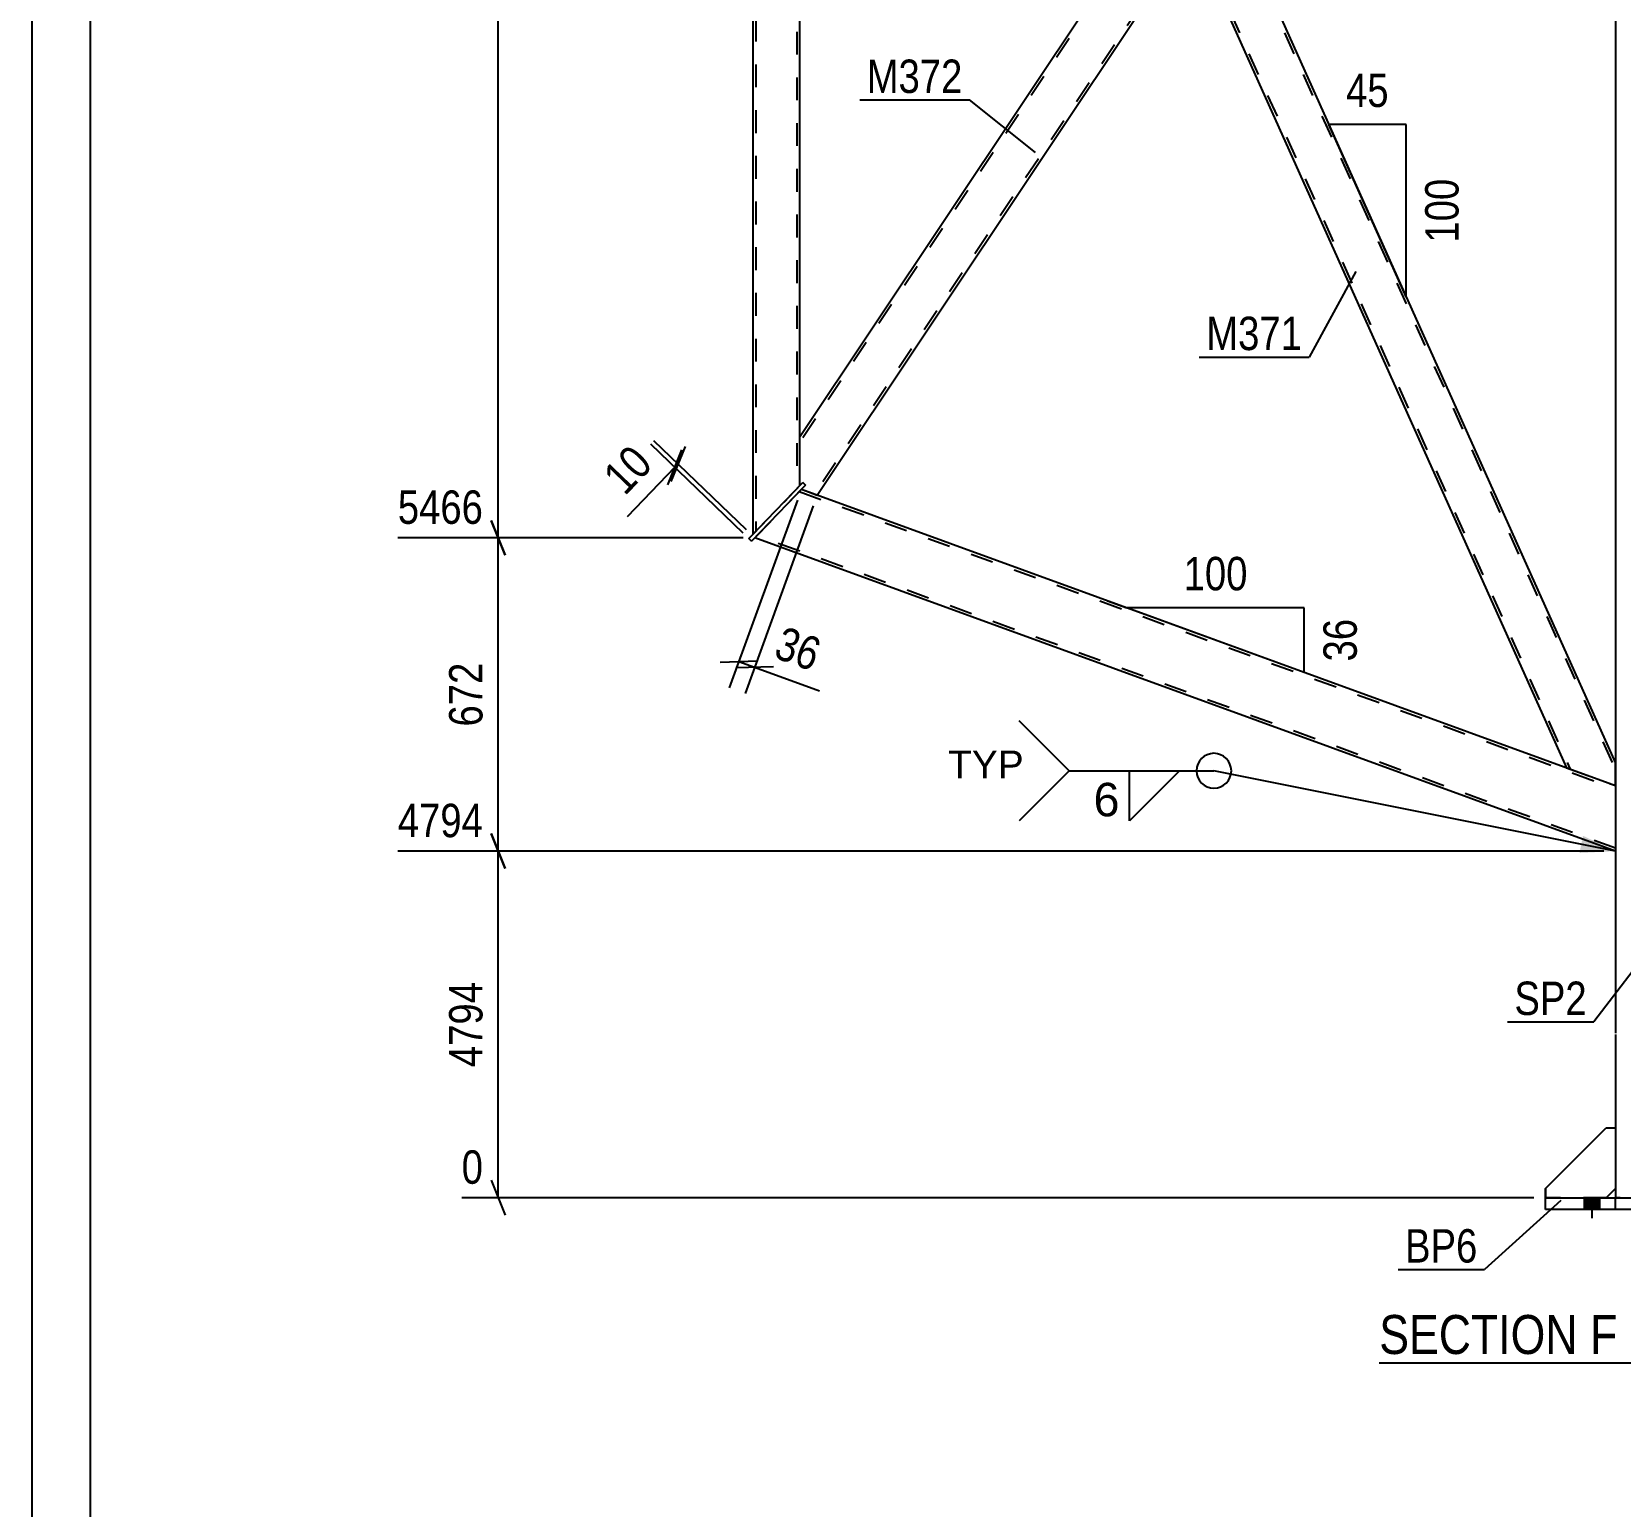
# Model space of a CAD drawing. Header units: millimetres. Extents: x 0 to 841, y 0 to 594.
# Drawn here: x 0 to 136.3, y 299.9 to 426.4 of the extents above; entities that cross this region are included whole.
import ezdxf

# ---------------------------------------------------------------- set-up
doc = ezdxf.new("R2010")
doc.units = ezdxf.units.MM
doc.linetypes.add('DXK_LINE_DOT2', pattern=[3.9198, 1.9599, -1.9599])
doc.styles.add('Arial', font='arial.ttf', dxfattribs={"height": 0.2})
doc.styles.add('Arial Narrow', font='ARIALN.TTF', dxfattribs={"height": 0.2})

# ---------------------------------------------------------------- blocks, each defined once
blk = doc.blocks.new('Unknown-682348010-22620')
at = {"color": 5, "linetype": 'Continuous'}
for p, q in [((0, 594), (0, 0)), ((5, 589), (5, 5))]:
    blk.add_line(p, q, dxfattribs=at)
blk = doc.blocks.new('Unknown-682348010-12 - 18049')
at = {"color": 6, "linetype": 'Continuous'}
blk.add_line((115.59, 312.22), (141.74, 312.22), dxfattribs=at)
at = {"color": 0, "linetype": 'Continuous'}
for points in [[(132.63, 312.97), (132.63, 316.47), (115.59, 316.47), (115.59, 312.97)], [(136.02, 312.97), (136.02, 316.47), (133.68, 316.47), (133.68, 312.97)], [(138.35, 312.97), (138.35, 316.47), (137.07, 316.47), (137.07, 312.97)], [(141.74, 312.97), (141.74, 316.47), (139.4, 316.47), (139.4, 312.97)]]:
    blk.add_wipeout(points, dxfattribs=at)
at = {"color": 7, "linetype": 'Continuous', "style": 'Arial Narrow'}
for s, p in [('SECTION', (115.59, 312.97)), ('F', (133.68, 312.97)), ('F', (139.4, 312.97)), ('-', (137.07, 312.97))]:
    blk.add_text(s, height=3.34, dxfattribs=at).set_placement(p)
blk = doc.blocks.new('Part-682348010-18115 - 18049')
at = {"color": 2, "linetype": 'Continuous'}
for p, q in [((61.52, 382.89), (66.14, 387.7)), ((61.75, 382.67), (66.37, 387.48)), ((66.37, 387.48), (66.14, 387.7)), ((61.75, 382.67), (61.52, 382.89))]:
    blk.add_line(p, q, dxfattribs=at)
blk = doc.blocks.new('Part-682348010-18060 - 18049')
at = {"color": 2, "linetype": 'Continuous'}
for p, q in [((129.86, 326.37), (161.86, 326.37)), ((129.86, 325.37), (129.86, 326.37)), ((135.86, 325.37), (135.86, 326.37)), ((155.86, 325.37), (155.86, 326.37)), ((161.86, 325.37), (161.86, 326.37)), ((161.86, 325.37), (129.86, 325.37))]:
    blk.add_line(p, q, dxfattribs=at)
blk = doc.blocks.new('Part-682348010-18116 - 18049')
at = {"color": 2, "linetype": 'Continuous'}
for p, q in [((135.86, 495.96), (135.86, 340.47)), ((135.86, 340.37), (135.86, 332.37)), ((135.86, 327.17), (135.86, 326.37))]:
    blk.add_line(p, q, dxfattribs=at)
at = {"color": 7, "linetype": 'DXK_LINE_DOT2'}
for p, q in [((135.86, 332.37), (135.86, 327.17)), ((155.86, 326.37), (135.86, 326.37))]:
    blk.add_line(p, q, dxfattribs=at)
blk = doc.blocks.new('Part-682348010-18117 - 18049')
at = {"color": 2, "linetype": 'Continuous'}
for p, q in [((61.86, 521.89), (61.86, 383.25)), ((65.86, 509.7), (65.86, 391.55))]:
    blk.add_line(p, q, dxfattribs=at)
at = {"color": 7, "linetype": 'DXK_LINE_DOT2'}
for p, q in [((62.1, 521.55), (62.1, 383.5)), ((65.62, 516.52), (65.62, 387.16)), ((65.86, 391.55), (65.86, 387.41)), ((65.86, 387.41), (61.86, 383.25))]:
    blk.add_line(p, q, dxfattribs=at)
blk = doc.blocks.new('Part-682348010-18118 - 18049')
at = {"color": 7, "linetype": 'DXK_LINE_DOT2'}
for p, q in [((62.03, 382.96), (66.03, 387.12)), ((65.84, 386.93), (135.86, 361.45)), ((135.86, 356.34), (62.21, 383.15)), ((135.86, 361.71), (135.86, 356.09))]:
    blk.add_line(p, q, dxfattribs=at)
at = {"color": 2, "linetype": 'Continuous'}
for p, q in [((66.03, 387.12), (135.86, 361.71)), ((135.86, 356.09), (62.03, 382.96))]:
    blk.add_line(p, q, dxfattribs=at)
blk = doc.blocks.new('Part-682348010-18055 - 18049')
at = {"color": 2, "linetype": 'Continuous'}
for p, q in [((97.58, 439.08), (65.86, 391.55)), ((99.52, 434.78), (97.58, 439.08)), ((67.38, 386.63), (99.52, 434.78)), ((65.86, 391.55), (65.86, 387.41))]:
    blk.add_line(p, q, dxfattribs=at)
at = {"color": 7, "linetype": 'DXK_LINE_DOT2'}
for p, q in [((97.7, 438.82), (65.86, 391.12)), ((99.4, 435.03), (67.15, 386.71)), ((65.86, 387.41), (66.14, 387.7)), ((66.37, 387.48), (66.03, 387.12)), ((66.03, 387.12), (67.38, 386.63)), ((66.14, 387.7), (66.37, 387.48))]:
    blk.add_line(p, q, dxfattribs=at)
blk = doc.blocks.new('Part-682348010-18057 - 18049')
at = {"color": 7, "linetype": 'DXK_LINE_DOT2'}
for p, q in [((67.31, 515.65), (135.86, 363.04)), ((65.86, 510.29), (131.97, 363.12)), ((131.65, 363.24), (135.86, 361.71)), ((135.86, 361.71), (135.86, 363.63))]:
    blk.add_line(p, q, dxfattribs=at)
at = {"color": 2, "linetype": 'Continuous'}
for p, q in [((102.14, 438.7), (135.86, 363.63)), ((99.52, 434.78), (131.65, 363.24))]:
    blk.add_line(p, q, dxfattribs=at)
blk = doc.blocks.new('Part-682348010-18109 - 18049')
at = {"color": 7, "linetype": 'DXK_LINE_DOT2'}
for p, q in [((129.86, 327.17), (135.06, 332.37)), ((135.06, 332.37), (135.86, 332.37)), ((135.86, 332.37), (135.86, 327.17)), ((129.86, 326.37), (129.86, 327.17)), ((135.86, 327.17), (135.06, 326.37)), ((135.06, 326.37), (129.86, 326.37))]:
    blk.add_line(p, q, dxfattribs=at)
blk = doc.blocks.new('Part-682348010-18110 - 18049')
at = {"color": 2, "linetype": 'Continuous'}
for p, q in [((129.86, 327.17), (135.06, 332.37)), ((135.06, 332.37), (135.86, 332.37)), ((135.86, 332.37), (135.86, 327.17)), ((129.86, 327.17), (129.86, 326.37)), ((135.86, 327.17), (135.06, 326.37))]:
    blk.add_line(p, q, dxfattribs=at)
at = {"color": 7, "linetype": 'DXK_LINE_DOT2'}
blk.add_line((135.06, 326.37), (129.86, 326.37), dxfattribs=at)
blk = doc.blocks.new('Bolt-682348010-18137 - 18049')
at = {"linetype": 'Continuous'}
for points in [[(134.52, 326.37), (133.2, 326.37), (133.2, 325.37), (134.52, 325.37)], [(134.52, 326.37), (133.2, 326.37), (133.2, 325.37), (134.52, 325.37)], [(142.52, 326.37), (141.2, 326.37), (141.2, 325.37), (142.52, 325.37)], [(142.52, 326.37), (141.2, 326.37), (141.2, 325.37), (142.52, 325.37)], [(150.52, 326.37), (149.2, 326.37), (149.2, 325.37), (150.52, 325.37)], [(150.52, 326.37), (149.2, 326.37), (149.2, 325.37), (150.52, 325.37)], [(158.52, 326.37), (157.2, 326.37), (157.2, 325.37), (158.52, 325.37)], [(158.52, 326.37), (157.2, 326.37), (157.2, 325.37), (158.52, 325.37)]]:
    blk.add_hatch(color=1, dxfattribs=at).paths.add_polyline_path(points)
at = {"color": 1, "linetype": 'Continuous'}
for p, q in [((133.2, 325.37), (133.2, 326.37)), ((133.2, 325.37), (133.2, 326.37)), ((133.86, 324.61), (133.86, 326.37)), ((133.86, 324.61), (133.86, 326.37)), ((134.52, 325.37), (134.52, 326.37)), ((134.52, 325.37), (134.52, 326.37)), ((141.2, 325.37), (141.2, 326.37)), ((141.2, 325.37), (141.2, 326.37)), ((141.86, 324.61), (141.86, 326.37)), ((141.86, 324.61), (141.86, 326.37)), ((142.52, 325.37), (142.52, 326.37)), ((142.52, 325.37), (142.52, 326.37)), ((149.2, 325.37), (149.2, 326.37)), ((149.2, 325.37), (149.2, 326.37)), ((149.86, 324.61), (149.86, 326.37)), ((149.86, 324.61), (149.86, 326.37)), ((150.52, 325.37), (150.52, 326.37)), ((150.52, 325.37), (150.52, 326.37)), ((157.2, 325.37), (157.2, 326.37)), ((157.2, 325.37), (157.2, 326.37)), ((157.86, 324.61), (157.86, 326.37)), ((157.86, 324.61), (157.86, 326.37)), ((158.52, 325.37), (158.52, 326.37)), ((158.52, 325.37), (158.52, 326.37))]:
    blk.add_line(p, q, dxfattribs=at)
blk = doc.blocks.new('StraightDimension-682348010-34671 - 18049')
at = {"color": 7, "linetype": 'Continuous'}
for p, q in [((40.01, 382.96), (40.01, 521.89)), ((39.41, 384.46), (40.61, 381.46)), ((61.03, 382.96), (31.4, 382.96))]:
    blk.add_line(p, q, dxfattribs=at)
blk = doc.blocks.new('StraightDimension-682348010-34672 - 18049')
at = {"color": 7, "linetype": 'Continuous'}
for p, q in [((40.61, 381.46), (39.41, 384.46)), ((61.03, 382.96), (31.4, 382.96)), ((40.01, 356.09), (40.01, 382.96)), ((39.41, 357.59), (40.61, 354.59)), ((134.86, 356.09), (31.4, 356.09))]:
    blk.add_line(p, q, dxfattribs=at)
at = {"color": 0}
blk.add_wipeout([(39.26, 372.87), (35.06, 372.87), (35.06, 366.18), (39.26, 366.18)], dxfattribs=at)
at = {"color": 3, "style": 'Arial Narrow'}
blk.add_text('672', height=2.863, rotation=90.0002, dxfattribs=at).set_placement((38.66, 366.78))
at = {"color": 0, "linetype": 'Continuous'}
blk.add_wipeout([(39.31, 383.56), (39.31, 387.76), (30.8, 387.76), (30.8, 383.56)], dxfattribs=at)
at = {"color": 3, "linetype": 'Continuous', "style": 'Arial Narrow'}
blk.add_text('5466', height=2.863, dxfattribs=at).set_placement((31.4, 384.16))
blk = doc.blocks.new('StraightDimension-682348010-34673 - 18049')
at = {"color": 7, "linetype": 'Continuous'}
for p, q in [((40.61, 354.59), (39.41, 357.59)), ((134.86, 356.09), (31.4, 356.09)), ((40.01, 326.37), (40.01, 356.09)), ((39.41, 327.87), (40.61, 324.87)), ((128.86, 326.37), (36.88, 326.37))]:
    blk.add_line(p, q, dxfattribs=at)
at = {"color": 0}
blk.add_wipeout([(39.26, 345.49), (35.06, 345.49), (35.06, 336.97), (39.26, 336.97)], dxfattribs=at)
at = {"color": 3, "style": 'Arial Narrow'}
blk.add_text('4794', height=2.863, rotation=90.0002, dxfattribs=at).set_placement((38.66, 337.57))
at = {"color": 0, "linetype": 'Continuous'}
for points in [[(39.31, 356.69), (39.31, 360.89), (30.8, 360.89), (30.8, 356.69)], [(39.31, 326.97), (39.31, 331.17), (36.28, 331.17), (36.28, 326.97)]]:
    blk.add_wipeout(points, dxfattribs=at)
at = {"color": 3, "linetype": 'Continuous', "style": 'Arial Narrow'}
for s, height, p in [('4794', 2.863, (31.4, 357.29)), ('0', 2.86, (36.88, 327.57))]:
    blk.add_text(s, height=height, dxfattribs=at).set_placement(p)
blk = doc.blocks.new('AngleDimension-682348010-34945 - 18049')
at = {"color": 7, "linetype": 'Continuous'}
for p, q in [((112.97, 414.59), (111.25, 418.41)), ((117.89, 418.41), (111.25, 418.41)), ((117.89, 403.63), (111.25, 418.41)), ((117.89, 403.63), (117.89, 418.41))]:
    blk.add_line(p, q, dxfattribs=at)
at = {"color": 0}
for points in [[(117, 419.31), (117, 423.51), (112.14, 423.51), (112.14, 419.31)], [(122.99, 414.36), (118.79, 414.36), (118.79, 407.68), (122.99, 407.68)]]:
    blk.add_wipeout(points, dxfattribs=at)
at = {"color": 3, "style": 'Arial Narrow'}
blk.add_text('45', height=2.863, dxfattribs=at).set_placement((112.74, 419.91))
blk.add_text('100', height=2.863, rotation=90.0002, dxfattribs=at).set_placement((122.39, 408.28))
blk = doc.blocks.new('StraightDimension-682348010-35068 - 18049')
at = {"color": 7, "linetype": 'Continuous'}
for p, q in [((65.68, 386.18), (59.83, 370.1)), ((67.04, 385.69), (61.19, 369.6)), ((59.04, 372.3), (62.26, 372.4)), ((60.65, 372.35), (62.01, 371.86)), ((63.62, 371.91), (60.39, 371.81))]:
    blk.add_line(p, q, dxfattribs=at)
at = {"color": 0}
blk.add_wipeout([(67.32, 370.72), (68.76, 374.67), (64.2, 376.33), (62.76, 372.38)], dxfattribs=at)
at = {"color": 7, "linetype": 'Continuous'}
blk.add_line((62.01, 371.86), (67.56, 369.84), dxfattribs=at)
blk.add_line((62.01, 371.86), (67.56, 369.84), dxfattribs=at)
at = {"color": 3, "style": 'Arial Narrow'}
blk.add_text('36', height=2.863, rotation=-20.002, dxfattribs=at).set_placement((63.53, 372.74))
blk = doc.blocks.new('StraightDimension-682348010-35115 - 18049')
at = {"color": 7, "linetype": 'Continuous'}
for p, q in [((61.3, 383.65), (53.37, 391.27)), ((61.03, 383.36), (53.1, 390.98)), ((54.55, 387.51), (55.76, 390.51)), ((56.04, 390.8), (54.82, 387.8)), ((55.15, 389.01), (55.43, 389.3))]:
    blk.add_line(p, q, dxfattribs=at)
at = {"color": 0}
blk.add_wipeout([(54.25, 389.15), (51.22, 392.06), (47.85, 388.56), (50.88, 385.65)], dxfattribs=at)
at = {"color": 7, "linetype": 'Continuous'}
blk.add_line((55.15, 389.01), (51.06, 384.75), dxfattribs=at)
blk.add_line((55.15, 389.01), (51.06, 384.75), dxfattribs=at)
at = {"color": 3, "style": 'Arial Narrow'}
blk.add_text('10', height=2.863, rotation=46.146, dxfattribs=at).set_placement((50.87, 386.5))
blk = doc.blocks.new('AngleDimension-682348010-35694 - 18049')
at = {"color": 7, "linetype": 'Continuous'}
for p, q in [((92.27, 377.57), (93.94, 376.96)), ((109.16, 376.96), (93.94, 376.96)), ((109.16, 371.42), (93.94, 376.96)), ((109.16, 371.42), (109.16, 376.96))]:
    blk.add_line(p, q, dxfattribs=at)
at = {"color": 0}
for points in [[(104.89, 377.86), (104.89, 382.06), (98.21, 382.06), (98.21, 377.86)], [(114.26, 376.62), (110.06, 376.62), (110.06, 371.76), (114.26, 371.76)]]:
    blk.add_wipeout(points, dxfattribs=at)
at = {"color": 3, "style": 'Arial Narrow'}
blk.add_text('100', height=2.863, dxfattribs=at).set_placement((98.81, 378.46))
blk.add_text('36', height=2.863, rotation=90.0002, dxfattribs=at).set_placement((113.66, 372.36))
blk = doc.blocks.new('WeldMark-682348010-35836 - 18049')
at = {"linetype": 'Continuous'}
blk.add_hatch(color=30, dxfattribs=at).paths.add_polyline_path([(133.06, 357.41), (135.86, 356.09), (132.77, 355.94)])
at = {"color": 3, "linetype": 'Continuous'}
for p, q in [((88.98, 362.98), (84.69, 367.26)), ((88.98, 362.98), (84.69, 358.69)), ((94.16, 362.98), (98.45, 362.98))]:
    blk.add_line(p, q, dxfattribs=at)
at = {"color": 30, "linetype": 'Continuous'}
for p in [(88.98, 362.98), (135.86, 356.09)]:
    blk.add_line(p, (101.4, 362.98), dxfattribs=at)
at = {"color": 3, "linetype": 'Continuous'}
for start, end in [(90, 270), (270, 90)]:
    blk.add_arc((101.4, 362.98), 1.5, start, end, dxfattribs=at)
at = {"color": 0}
blk.add_wipeout([(93.5, 358.88), (93.5, 362.28), (90.88, 362.28), (90.88, 358.88)], dxfattribs=at)
at = {"color": 3, "linetype": 'Continuous'}
for p, q in [((98.45, 362.98), (94.16, 358.69)), ((94.16, 358.69), (94.16, 362.98))]:
    blk.add_line(p, q, dxfattribs=at)
at = {"color": 3, "style": 'Arial'}
blk.add_text('6', height=2.87, dxfattribs=at).set_placement((91.08, 359.08))
at = {"color": 0, "linetype": 'Continuous'}
blk.add_wipeout([(85.08, 362.33), (85.08, 364.83), (78.6, 364.83), (78.6, 362.33)], dxfattribs=at)
blk.add_wipeout([(85.08, 362.33), (85.08, 364.83), (78.6, 364.83), (78.6, 362.33)], dxfattribs=at)
at = {"color": 3, "linetype": 'Continuous', "style": 'Arial'}
blk.add_text('TYP', height=2.388, dxfattribs=at).set_placement((78.6, 362.33))
blk = doc.blocks.new('Mark-682348010-34889 - 18049')
at = {"color": 0}
blk.add_wipeout([(133.39, 342.04), (133.39, 345.04), (127.18, 345.04), (127.18, 342.04)], dxfattribs=at)
blk.add_wipeout([(133.39, 342.04), (133.39, 345.04), (127.18, 345.04), (127.18, 342.04)], dxfattribs=at)
at = {"color": 30, "linetype": 'Continuous'}
for p in [(140.72, 350.25), (126.58, 341.44)]:
    blk.add_line(p, (133.99, 341.44), dxfattribs=at)
at = {"color": 3, "style": 'Arial Narrow'}
blk.add_text('SP2', height=2.863, dxfattribs=at).set_placement((127.18, 342.04))
blk = doc.blocks.new('Mark-682348010-34874 - 18049')
at = {"color": 0}
blk.add_wipeout([(79.85, 421.11), (79.85, 424.11), (71.62, 424.11), (71.62, 421.11)], dxfattribs=at)
blk.add_wipeout([(79.85, 421.11), (79.85, 424.11), (71.62, 424.11), (71.62, 421.11)], dxfattribs=at)
at = {"color": 30, "linetype": 'Continuous'}
for p in [(71.02, 420.51), (86.09, 416.01)]:
    blk.add_line(p, (80.45, 420.51), dxfattribs=at)
at = {"color": 3, "style": 'Arial Narrow'}
blk.add_text('M372', height=2.863, dxfattribs=at).set_placement((71.62, 421.11))
blk = doc.blocks.new('Mark-682348010-34877 - 18049')
at = {"color": 0}
blk.add_wipeout([(108.97, 399.06), (108.97, 402.06), (100.75, 402.06), (100.75, 399.06)], dxfattribs=at)
blk.add_wipeout([(108.97, 399.06), (108.97, 402.06), (100.75, 402.06), (100.75, 399.06)], dxfattribs=at)
at = {"color": 30, "linetype": 'Continuous'}
for p in [(113.58, 405.79), (100.15, 398.46)]:
    blk.add_line(p, (109.57, 398.46), dxfattribs=at)
at = {"color": 3, "style": 'Arial Narrow'}
blk.add_text('M371', height=2.863, dxfattribs=at).set_placement((100.75, 399.06))
blk = doc.blocks.new('Mark-682348010-34880 - 18049')
at = {"color": 0}
blk.add_wipeout([(124.01, 320.81), (124.01, 323.81), (117.8, 323.81), (117.8, 320.81)], dxfattribs=at)
blk.add_wipeout([(124.01, 320.81), (124.01, 323.81), (117.8, 323.81), (117.8, 320.81)], dxfattribs=at)
at = {"color": 30, "linetype": 'Continuous'}
for p in [(131.16, 326.13), (117.2, 320.21)]:
    blk.add_line(p, (124.61, 320.21), dxfattribs=at)
at = {"color": 3, "style": 'Arial Narrow'}
blk.add_text('BP6', height=2.863, dxfattribs=at).set_placement((117.8, 320.81))

msp = doc.modelspace()

# ---------------------------------------------------------------- block references
for name in ['Unknown-682348010-22620', 'Part-682348010-18117 - 18049', 'Part-682348010-18057 - 18049', 'Part-682348010-18116 - 18049', 'Part-682348010-18055 - 18049', 'Part-682348010-18115 - 18049', 'Part-682348010-18118 - 18049', 'Part-682348010-18109 - 18049', 'Part-682348010-18110 - 18049', 'Part-682348010-18060 - 18049', 'Bolt-682348010-18137 - 18049']:
    msp.add_blockref(name, (0, 0))

# ---------------------------------------------------------------- next in the draw order: block references
for name in ['StraightDimension-682348010-34671 - 18049', 'Mark-682348010-34874 - 18049', 'AngleDimension-682348010-34945 - 18049', 'Unknown-682348010-12 - 18049']:
    msp.add_blockref(name, (0, 0))

# ---------------------------------------------------------------- next in the draw order: block references
for name in ['Mark-682348010-34877 - 18049', 'StraightDimension-682348010-34672 - 18049']:
    msp.add_blockref(name, (0, 0))

# ---------------------------------------------------------------- next in the draw order: block references
for name in ['StraightDimension-682348010-35068 - 18049', 'AngleDimension-682348010-35694 - 18049', 'StraightDimension-682348010-34673 - 18049']:
    msp.add_blockref(name, (0, 0))

# ---------------------------------------------------------------- next in the draw order: block references
for name in ['StraightDimension-682348010-35115 - 18049', 'WeldMark-682348010-35836 - 18049', 'Mark-682348010-34889 - 18049', 'Mark-682348010-34880 - 18049']:
    msp.add_blockref(name, (0, 0))

doc.saveas('drawing.dxf')
